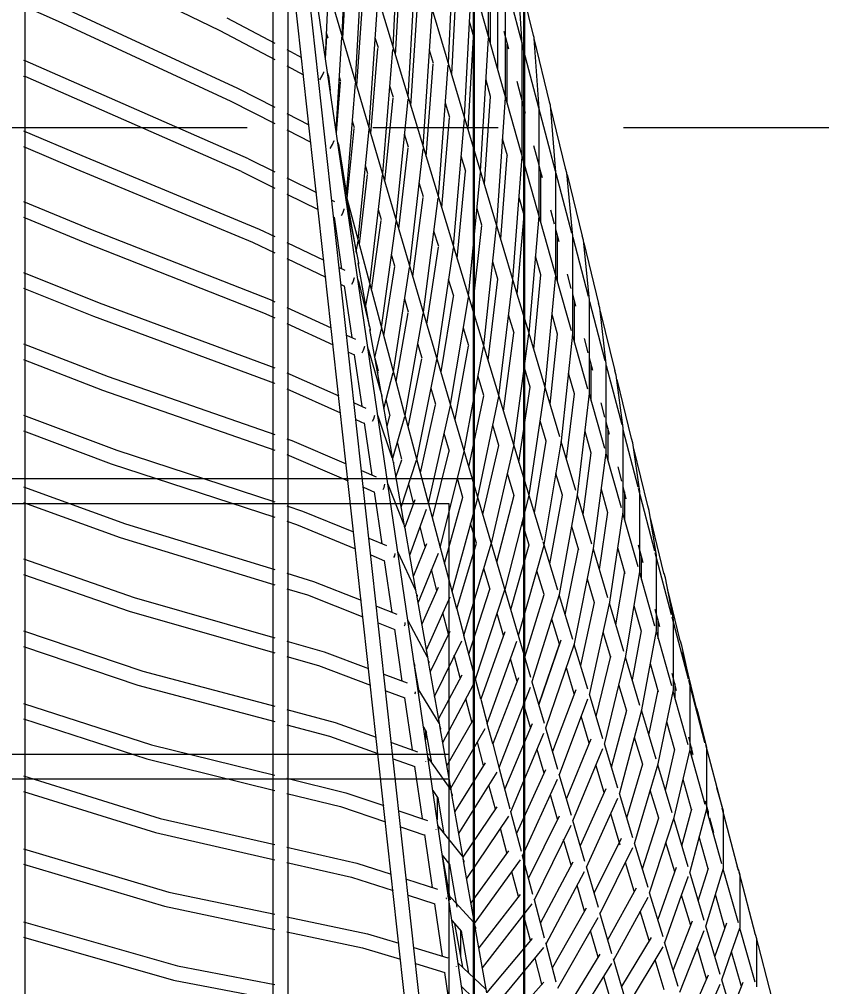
# Model space of a CAD drawing. Header units: millimetres. Extents: x 886808 to 1650903, y -1008069 to 230892.
# Drawn here: x 1048015 to 1049615, y -401996 to -400067 of the extents above; entities that cross this region are included whole.
import ezdxf

# ---------------------------------------------------------------- set-up
doc = ezdxf.new("R2010")
doc.units = ezdxf.units.MM
doc.linetypes.add('CENTER', pattern=[2, 1.25, -0.25, 0.25, -0.25])
doc.layers.get('0').update_dxf_attribs({"lineweight": 0})
for name, color, linetype, lineweight in [('03- Net Cua- 153', 153, 'Continuous', 9), ('8l NET TO', 8, 'Continuous', 9), ('A-Wall', 113, 'Continuous', 30), ('A_Dim', 8, 'Continuous', 5)]:
    doc.layers.add(name, color=color, linetype=linetype, lineweight=lineweight)
doc.styles.add('TIÊU ĐỀ', font='arial.ttf', dxfattribs={"height": 230})
doc.dimstyles.new('1-100', dxfattribs={"dimtxt": 230, "dimasz": 150, "dimexe": 150, "dimexo": 300, "dimgap": 90, "dimtad": 1, "dimdec": 0, "dimrnd": 5, "dimzin": 0, "dimtxsty": 'TIÊU ĐỀ', "dimblk": 'ARCHTICK', "dimcen": 100, "dimdle": 120, "dimclrd": 256, "dimclre": 256, "dimclrt": 2, "dimadec": 0, "dimazin": 0, "dimtfac": 1, "dimtdec": 0, "dimtix": 1, "dimtmove": 1, "dimatfit": 3, "dimldrblk": 'OPEN30', "dimfxl": 900, "dimtolj": 1, "dimtzin": 0, "dimlwd": 13, "dimlwe": 13, "dimarcsym": 1})

# ---------------------------------------------------------------- blocks, each defined once
blk = doc.blocks.new('A$C41046D4A')
at = {"transparency": 33554636}
for p, q in [((7878.8, 6853.3), (8346.3, 5066)), ((8417, 4592.6), (7878.7, 6503.6)), ((8336.6, 4567.8), (7878.7, 6103.8)), ((8387.5, 4075.9), (7878.7, 5753.9)), ((8479.1, 1451.8), (7879.1, 5551.6)), ((8329.2, 1453), (7881.1, 5535.3)), ((8363.5, 3803), (7908.1, 5353.5)), ((7987.2, 5084.3), (7998.9, 5352.1)), ((8089, 5060.2), (8102.7, 5346.2)), ((7850, 1758), (7850, 5323.7)), ((8199.2, 5028.8), (8212.3, 5314.4)), ((8279.4, 5081.2), (8279.5, 5319.1)), ((7355, 1984.3), (7355, 5281.4)), ((8222.2, 2162.5), (7880, 5280.6)), ((7880, 1464), (7880, 5274)), ((7403.5, 5258.9), (7743.3, 5093.4)), ((7989, 5078.3), (7998.9, 5255.1)), ((8014.2, 4992.5), (8028.8, 5253.1)), ((8093.8, 5044.5), (8104.8, 5241.1)), ((8119.1, 4961.1), (8134.7, 5239)), ((8346.5, 5065.5), (8337.2, 5213.8)), ((8368.7, 5083.2), (8337.2, 5213.1)), ((8205.8, 5006.5), (8215.9, 5198.2)), ((8231.3, 4921), (8245.8, 5196.2)), ((8283, 5068.7), (8283, 5193.2)), ((8312.9, 4962.2), (8313, 5191.7)), ((7954.1, 5039.4), (7960.2, 5172.4)), ((8297.9, 5015.4), (8298, 5189.7)), ((8016.9, 4983.2), (8028.8, 5156.1)), ((8041.2, 4900.5), (8058.7, 5154.2)), ((7352.1, 5142.9), (7421.1, 5111.8)), ((7433.8, 5137.8), (7779, 4978.2)), ((8124.5, 4943.2), (8136.9, 5133.8)), ((7757.4, 5118.7), (7852.9, 5068.2)), ((8149.2, 4861.8), (8166.8, 5131.7)), ((7421.1, 5111.8), (7765.1, 4952.7)), ((8250, 5080.5), (8241.3, 5111.1)), ((7743.3, 5093.4), (7852.9, 5035.5)), ((7954.4, 5037.7), (7957.1, 5082)), ((7959.2, 5078.2), (7956.3, 5088.2)), ((7957.1, 5082), (7957.1, 5082)), ((7975.4, 4893.8), (7987, 5080.4)), ((8059.6, 5058.8), (8053.5, 5078.9)), ((8238.5, 4897), (8249.4, 5079.9)), ((8249.4, 5079.9), (8249.4, 5079.9)), ((8263.5, 4813.1), (8279.3, 5078)), ((8319.4, 5056), (8310.2, 5091.5)), ((8370, 5079.2), (8368.7, 5083.2)), ((8369.3, 5080.9), (8368.7, 5083.2)), ((8370.1, 5077.5), (8370, 5079.2)), ((8380, 4938.1), (8370.1, 5077.5)), ((8401.3, 4948.7), (8370.1, 5077.5)), ((7877.1, 5055.4), (7906.4, 5039.9)), ((8044.8, 4888.2), (8058.8, 5057.2)), ((8058.8, 5057.2), (8058.9, 5057.3)), ((8068.2, 4808.5), (8088.7, 5055.3)), ((8316.5, 5065.8), (8316.5, 5065.9)), ((8316.5, 4949.7), (8316.5, 5065.8)), ((8346.5, 5065.5), (8346.3, 5066)), ((8346.5, 5065.4), (8346.5, 5065.5)), ((8412.5, 4812.9), (8346.5, 5065.4)), ((8346.5, 4843.2), (8346.5, 5064.4)), ((8169.8, 5027.6), (8161.8, 5054.4)), ((7352.1, 5034.3), (7355, 5033)), ((7800.6, 4837.6), (7355, 5033)), ((7877.1, 5022.7), (7910.2, 5005.2)), ((8155.2, 4841.9), (8169.1, 5026.5)), ((8169.1, 5026.5), (8169.1, 5026.5)), ((8179.3, 4762.5), (8198.9, 5024.5)), ((7352.1, 5002.6), (7355, 5001.4)), ((7786.9, 4812), (7355, 5001.4)), ((7942.7, 4995), (7947.3, 5002.7)), ((7947.3, 5002.7), (7950.8, 5010.6)), ((7950.8, 5010.6), (7950.9, 5010.9)), ((7960.2, 5003.2), (7958.8, 5007.4)), ((7959.6, 5001.6), (7960.2, 5003.2)), ((7960.2, 5003.2), (7963.7, 4973.7)), ((7984.7, 4991.5), (7982.1, 5000.6)), ((7779, 4978.2), (7852.9, 4940.3)), ((7942.7, 4994.9), (7942.7, 4995)), ((7976, 4889.5), (7984, 4990.1)), ((7984, 4990.1), (7984, 4990.1)), ((7996.1, 4764.7), (8013.9, 4988.5)), ((8089.6, 4959.8), (8082.7, 4982.7)), ((8283.4, 4961.9), (8274.3, 4994.1)), ((8353, 4927.9), (8336.3, 4991.7)), ((8271.2, 4787.3), (8282.9, 4961.6)), ((8295.7, 4705.2), (8312.8, 4959.8)), ((7765.1, 4952.7), (7852.9, 4907.7)), ((8072.7, 4793), (8088.9, 4958.3)), ((8095.3, 4716.3), (8118.7, 4956.4)), ((8201.8, 4920.1), (8193.3, 4948.8)), ((8402.8, 4944.5), (8400.9, 4950.7)), ((8413.5, 4810.7), (8402.8, 4944.5)), ((8433.4, 4816.5), (8403, 4941.7)), ((7877.1, 4927.8), (7921.2, 4905.3)), ((8350, 4830.6), (8350, 4938.4)), ((8380, 4937.3), (8380, 4938.1)), ((8380, 4724.6), (8380, 4937.1)), ((8011.7, 4899.6), (8007.9, 4912.6)), ((8186, 4740.4), (8201.2, 4919.2)), ((8209.4, 4663.1), (8231.1, 4917.3)), ((7352.1, 4893.5), (7468.5, 4844)), ((7877.1, 4895.3), (7925, 4870.7)), ((7997.4, 4758.6), (8011, 4898.2)), ((8019.4, 4676.1), (8040.9, 4896.5)), ((8119.7, 4860.8), (8111.9, 4886.4)), ((7963.4, 4858.2), (7967.9, 4865.9)), ((7967.9, 4865.9), (7971.2, 4873.9)), ((7971.2, 4873.9), (7971.3, 4874.3)), ((7980.2, 4866.5), (7978.8, 4870.9)), ((7979.6, 4864.9), (7980.2, 4866.5)), ((7980.2, 4866.5), (7996.5, 4762.2)), ((8316.8, 4843.3), (8307.3, 4877.1)), ((8380, 4824.6), (8369.8, 4863.5)), ((7352.1, 4861.9), (7456.4, 4817.6)), ((7468.5, 4844), (7822.2, 4697.1)), ((8100.7, 4697.9), (8119, 4859.4)), ((8122.4, 4624.1), (8148.8, 4857.6)), ((8233.9, 4812.5), (8224.8, 4843.1)), ((8303.9, 4677.6), (8316.5, 4843.3)), ((7800.6, 4837.6), (7852.9, 4811.7)), ((8038.7, 4807.7), (8033.8, 4824.3)), ((8327.8, 4597.3), (8346.4, 4841.6)), ((8383.5, 4811), (8380, 4824.6)), ((7456.4, 4817.6), (7808.7, 4671.3)), ((7786.9, 4812), (7852.9, 4779.2)), ((8021.8, 4667), (8038, 4806.3)), ((8042.8, 4588.5), (8067.8, 4804.6)), ((8216.8, 4638.9), (8233.4, 4811.9)), ((8239.6, 4563.7), (8263.3, 4810)), ((8383.5, 4711.6), (8383.5, 4811)), ((8386.5, 4799.7), (8383.5, 4811)), ((8413.5, 4606.3), (8413.5, 4810.7)), ((8413.5, 4809.2), (8444.7, 4689.9)), ((8435.6, 4809.8), (8433, 4818.3)), ((8447, 4683.3), (8435.6, 4809.8)), ((8436, 4805.9), (8465.7, 4683.4)), ((7877.1, 4799.6), (7936, 4770.4)), ((8149.7, 4761.7), (8141.1, 4789.9)), ((7877.1, 4767.2), (7939.8, 4736.1)), ((7352.1, 4752.3), (7485.8, 4697.1)), ((7966.9, 4755.1), (7966.4, 4758.2)), ((7966.8, 4755.1), (7972.3, 4752.4)), ((8016.3, 4648), (7996.2, 4762.2)), ((7996.5, 4762.2), (7996.5, 4760.1)), ((7996.5, 4761.8), (7996.5, 4762.1)), ((7997.4, 4758.6), (7996.5, 4761.8)), ((8094.9, 4393.2), (7997.4, 4758.6)), ((8128.6, 4602.8), (8149.1, 4760.5)), ((8149.4, 4531.9), (8178.9, 4758.7)), ((8350.1, 4725.2), (8340.2, 4760.2)), ((7985.9, 4724.5), (7988.6, 4729.1)), ((7988.6, 4729.1), (7991.6, 4737.3)), ((7991.6, 4737.3), (7991.6, 4737.6)), ((8000.2, 4729.8), (7998.8, 4734.3)), ((7999.6, 4728.2), (8000.2, 4729.8)), ((8000.2, 4729.8), (8019.9, 4629.7)), ((8065.7, 4715.7), (8059.8, 4735.7)), ((8266, 4704.9), (8256.3, 4737.5)), ((8410.8, 4706.9), (8403.3, 4735.3)), ((7352.1, 4720.8), (7355, 4719.6)), ((7355, 4719.6), (7474, 4670.5)), ((7970.5, 4720.8), (7971.8, 4720.2)), ((7986.9, 4618), (7971.9, 4720.8)), ((8046.2, 4575.6), (8065, 4714.4)), ((8066.1, 4500.9), (8094.9, 4712.7)), ((8336.6, 4567.8), (8350, 4725)), ((8350.2, 4724.7), (8350.1, 4725.2)), ((8360, 4489.5), (8379.9, 4723.4)), ((8380, 4724.2), (8380, 4724.6)), ((7485.8, 4697.1), (7843.8, 4556.6)), ((7822.2, 4697.1), (7852.9, 4682.4)), ((8179.8, 4662.6), (8170.4, 4693.4)), ((8247.5, 4537.4), (8265.6, 4704.6)), ((8269.7, 4464.3), (8295.4, 4702.8)), ((8420, 4671.6), (8413.5, 4696.4)), ((7474, 4670.5), (7830.5, 4530.5)), ((7808.7, 4671.3), (7852.9, 4650.1)), ((7877.1, 4670.7), (7950.8, 4635.4)), ((8015.6, 4652), (8019.1, 4673.5)), ((8417, 4592.6), (8417, 4683)), ((8447.1, 4487.9), (8447, 4683.3)), ((8447, 4681.1), (8477.8, 4563.5)), ((8465.7, 4683.9), (8465.5, 4684.1)), ((8468.4, 4675.1), (8465.7, 4683.9)), ((8480.5, 4555.9), (8468.4, 4675.1)), ((8469, 4669.9), (8498.3, 4548.9)), ((8156.5, 4507.7), (8179.3, 4661.6)), ((8176.6, 4439.6), (8209.1, 4659.9)), ((7877.1, 4638.4), (7954.6, 4601.2)), ((8092.7, 4623.7), (8085.9, 4646.9)), ((8297.9, 4597.7), (8287.8, 4631.8)), ((8383.5, 4606.4), (8373.1, 4643.4)), ((7981.5, 4620.6), (7992.9, 4615.2)), ((8041.8, 4503.1), (8019.5, 4629.7)), ((8019.9, 4629.7), (8019.9, 4627.6)), ((8070.6, 4484.3), (8092.1, 4622.4)), ((8089.5, 4413.2), (8121.9, 4620.8)), ((7352.1, 4610.7), (7503.2, 4550.2)), ((8006.5, 4587.5), (8009.3, 4592.4)), ((8009.3, 4592.4), (8012, 4600.6)), ((8012, 4600.6), (8012, 4600.8)), ((8020.2, 4593.2), (8018.8, 4597.6)), ((8019.6, 4591.5), (8020.2, 4593.2)), ((8020.2, 4593.2), (8043.2, 4497.2)), ((8209.8, 4563.7), (8199.7, 4596.7)), ((8278.3, 4435.8), (8297.8, 4597.3)), ((8298, 4597.3), (8297.9, 4597.7)), ((8299.9, 4364.9), (8327.6, 4595.6)), ((8369.4, 4457.9), (8383.5, 4606.4)), ((8383.6, 4606.1), (8383.5, 4606.4)), ((8392.2, 4382.2), (8413.4, 4605.2)), ((8413.5, 4605.4), (8413.5, 4606.3)), ((8444, 4496.8), (8417, 4592.6)), ((8444.3, 4578.7), (8436.9, 4607.1)), ((7352.1, 4579.2), (7491.7, 4523.4)), ((7985.3, 4586.5), (7992, 4583.2)), ((8007, 4481), (7991.9, 4584.1)), ((8034.4, 4544.9), (8042.4, 4586)), ((7843.8, 4556.6), (7852.9, 4552.4)), ((8119.8, 4531.7), (8112.1, 4557.8)), ((8184.5, 4412.6), (8209.4, 4562.7)), ((8203.7, 4347.3), (8239.2, 4561)), ((8209.7, 4563.6), (8209.8, 4563.7)), ((8209.8, 4563.4), (8209.7, 4563.6)), ((8356.8, 4500.2), (8336.6, 4567.8)), ((8453.5, 4543.5), (8447, 4568.2)), ((8450.6, 4473.7), (8450.5, 4555.3)), ((8480.6, 4369.6), (8480.5, 4555.9)), ((7503.2, 4550.2), (7852.9, 4420.7)), ((7877.1, 4541.2), (7965.7, 4500.1)), ((8480.5, 4553), (8511.3, 4435.4)), ((8498.5, 4549.2), (8498.1, 4549.6)), ((8501.2, 4540.4), (8498.5, 4549.2)), ((8514, 4428.4), (8501.2, 4540.4)), ((7491.7, 4523.4), (7852.4, 4389.8)), ((7830.5, 4530.5), (7852.9, 4520.2)), ((8094.9, 4393.2), (8119.2, 4530.5)), ((8112.9, 4325.4), (8149, 4528.9)), ((8330.1, 4489.7), (8319.3, 4526.1)), ((8417, 4487.5), (8406, 4526.7)), ((8502, 4533.6), (8530.9, 4414.3)), ((7877.1, 4508.9), (7969.4, 4466.2)), ((8065.6, 4368.1), (8042.8, 4497.3)), ((8043.2, 4497.2), (8043.2, 4495.1)), ((8052.7, 4441), (8065.7, 4498.5)), ((8239.9, 4464.3), (8229.1, 4500)), ((8360, 4489.5), (8356.8, 4500.2)), ((8444.3, 4496), (8444, 4496.8)), ((8444.5, 4495.3), (8444.3, 4496)), ((7996.3, 4485.9), (8014, 4477.7)), ((8309.1, 4334.3), (8330, 4490)), ((8330, 4265.5), (8359.8, 4488.4)), ((8360, 4489.4), (8360, 4489.5)), ((8421.5, 4283.1), (8360, 4489.4)), ((8402.1, 4348), (8417, 4487.5)), ((8424.4, 4274.9), (8447.1, 4487.9)), ((8477.5, 4377.9), (8446.9, 4486.6)), ((8477.8, 4450.6), (8470.4, 4479)), ((7352.1, 4468.5), (7520.5, 4403.3)), ((8030, 4455.6), (8032.4, 4463.9)), ((8032.4, 4463.9), (8032.4, 4464)), ((8040.2, 4456.5), (8038.8, 4460.9)), ((8146.8, 4439.6), (8138.3, 4468.6)), ((8212.4, 4317.6), (8239.6, 4463.8)), ((8230.8, 4255), (8269.4, 4462.2)), ((8000, 4452), (8012.1, 4446.4)), ((8027, 4343.9), (8012, 4446.8)), ((8027.3, 4450.8), (8030, 4455.6)), ((8039.6, 4454.9), (8040.2, 4456.5)), ((8040.2, 4456.5), (8066.5, 4364.7)), ((8059.8, 4413.7), (8053, 4439.2)), ((8119.1, 4302.2), (8146.4, 4438.6)), ((8487, 4415.4), (8480.6, 4440.1)), ((7352.1, 4437.2), (7509.4, 4376.3)), ((8136.3, 4237.7), (8176.1, 4437)), ((8362.2, 4382.1), (8350.8, 4420.5)), ((8484, 4354.8), (8484, 4427.9)), ((8514.1, 4251.3), (8514, 4428.4)), ((8514, 4425), (8544.7, 4307.5)), ((7520.5, 4403.3), (7852.9, 4287.5)), ((7877.1, 4410.8), (7980.5, 4364.7)), ((8058.4, 4408.8), (8059.3, 4412.4)), ((8070.6, 4339.6), (8089.1, 4411)), ((8270, 4365.1), (8258.4, 4403.3)), ((8450.4, 4368.8), (8438.8, 4410.2)), ((8531.3, 4414.5), (8530.8, 4415.1)), ((8534, 4405.7), (8531.3, 4414.5)), ((8547.5, 4301), (8534, 4405.7)), ((7852.4, 4389.8), (7852.9, 4389.6)), ((8112.6, 4326.8), (8094.9, 4393.2)), ((8339.9, 4232.7), (8362.2, 4382.3)), ((8360.2, 4166.6), (8392.1, 4381.2)), ((8392.1, 4381.7), (8392.2, 4382.2)), ((8535.1, 4397.1), (8563.6, 4279.8)), ((7509.4, 4376.3), (7852.9, 4256.5)), ((7877.1, 4378.7), (7984.2, 4330.9)), ((8089.1, 4234.6), (8066.2, 4364.8)), ((8066.5, 4364.7), (8066.5, 4362.6)), ((8173.9, 4347.5), (8164.6, 4379.2)), ((8240.2, 4222.7), (8269.8, 4364.9)), ((8257.9, 4162.7), (8299.6, 4363.4)), ((8434.9, 4238.1), (8450.4, 4368.8)), ((8450.4, 4368.8), (8450.5, 4369.1)), ((8456.6, 4167.6), (8480.6, 4369.6)), ((8510.8, 4259.8), (8480.4, 4367.8)), ((8011.1, 4351), (8034.8, 4340.4)), ((8083.4, 4325.5), (8075, 4356.8)), ((8143.3, 4211.4), (8173.5, 4346.7)), ((8159.7, 4149.9), (8203.3, 4345.2)), ((8511.3, 4322.5), (8503.9, 4350.9)), ((7352.1, 4326), (7537.9, 4256.4)), ((8050.7, 4318.9), (8052.6, 4326.4)), ((8058.7, 4324.6), (8086.7, 4242)), ((8060.2, 4319.8), (8058.8, 4324.1)), ((8076.8, 4304.5), (8082.7, 4324.9)), ((8088.1, 4240.4), (8112.5, 4323.6)), ((8112.9, 4325.4), (8112.6, 4326.8)), ((8215.7, 3940), (8112.9, 4325.4)), ((8014.8, 4317.3), (8032.1, 4309.6)), ((8047.1, 4206.8), (8031.9, 4310.6)), ((8048.2, 4314.3), (8050.7, 4318.9)), ((8059.6, 4318.3), (8060.2, 4319.8)), ((8300, 4266), (8287.8, 4306.5)), ((8394.3, 4274.5), (8382.2, 4315)), ((8520.5, 4287.5), (8514.1, 4312)), ((7352.1, 4294.7), (7527, 4229.2)), ((8201.3, 4254), (8190.9, 4289.6)), ((8483.9, 4250.2), (8471.6, 4293.8)), ((8517.5, 4236), (8517.5, 4300.5)), ((8547.6, 4133), (8547.5, 4301)), ((8577.5, 4182.3), (8547.5, 4297)), ((7877.1, 4279), (7887, 4275.6)), ((7887, 4275.6), (7995.4, 4229)), ((8106.6, 4238.4), (8097.5, 4272.5)), ((8268.1, 4127.8), (8300, 4266)), ((8285, 4070.4), (8329.8, 4264.5)), ((8300, 4266), (8300, 4266)), ((8300.1, 4265.9), (8300, 4266)), ((8370.7, 4131.1), (8394.3, 4274.5)), ((8390.4, 4067.6), (8424.4, 4274.9)), ((8453.4, 4176), (8424.2, 4273.9)), ((8564, 4279.8), (8563.4, 4280.4)), ((8566.8, 4271), (8564, 4279.8)), ((8580.9, 4173.6), (8566.8, 4271)), ((7537.9, 4256.4), (7852.9, 4153.3)), ((7877.1, 4247.8), (7999.1, 4195.5)), ((8167.5, 4120.8), (8200.6, 4254.8)), ((8183.1, 4062.2), (8230.4, 4253.3)), ((8467.7, 4128.1), (8484, 4250.8)), ((8488.8, 4060.3), (8514.1, 4251.3)), ((8544.1, 4141.6), (8513.8, 4249.1)), ((8568.4, 4260), (8596.2, 4145.2)), ((7527, 4229.2), (7852.9, 4122.5)), ((8089.9, 4232.2), (8089, 4234.9)), ((8112.5, 4101.5), (8089.5, 4232.3)), ((8089.9, 4232.2), (8089.9, 4230)), ((8094.7, 4202.6), (8106.2, 4237.4)), ((8105.2, 4143), (8135.9, 4236.1)), ((8025.9, 4215.9), (8055.5, 4203.2)), ((8330.5, 4165.4), (8317.1, 4209.7)), ((8426.4, 4166.9), (8413.7, 4209.5)), ((8544.8, 4194.5), (8537.4, 4222.9)), ((8071.4, 4182.2), (8072.7, 4188.4)), ((8078.6, 4188.7), (8110, 4109.5)), ((8080.1, 4183.1), (8078.8, 4187.3)), ((8129.9, 4151.2), (8120, 4188)), ((8228.3, 4162.2), (8217.2, 4199.9)), ((7352.1, 4183), (7555.2, 4109.5)), ((8029.6, 4182.4), (8052.1, 4172.7)), ((8067.2, 4069.8), (8052.1, 4173.1)), ((8069.1, 4178), (8071.4, 4182.2)), ((8079.6, 4181.7), (8080.1, 4183.1)), ((8420.6, 3968.7), (8456.6, 4167.6)), ((8517.3, 4131.5), (8504.3, 4177.6)), ((8553.9, 4159.6), (8547.5, 4184)), ((8551, 4117.2), (8550.9, 4173.1)), ((8610.8, 4054.9), (8578.2, 4179.6)), ((8581, 4014.6), (8580.9, 4173.6)), ((7352.1, 4151.8), (7544.7, 4082.1)), ((8132.1, 4157.2), (8112.2, 4103.1)), ((8191.6, 4030.3), (8227.8, 4162.9)), ((8206.5, 3974.4), (8257.6, 4161.5)), ((8295.9, 4033), (8330.1, 4166.8)), ((8312.2, 3978.5), (8360, 4165.7)), ((8360.1, 4166.2), (8360.2, 4166.6)), ((8401.5, 4029.6), (8426.4, 4166.9)), ((8426.4, 4166.9), (8426.4, 4167.1)), ((8485.4, 4068.8), (8456.4, 4166.2)), ((7877.1, 4145.3), (7908.6, 4135)), ((7908.6, 4135), (8010.3, 4093.2)), ((8122.2, 4046.7), (8155.8, 4138.6)), ((8500.5, 4018.1), (8517.4, 4132.5)), ((8520.9, 3952.9), (8547.6, 4133)), ((8577.4, 4023.5), (8547.2, 4130.5)), ((8596.8, 4145.1), (8596.1, 4145.7)), ((8599.5, 4136.3), (8596.8, 4145.1)), ((8614.3, 4046.1), (8599.5, 4136.3)), ((7877.1, 4114.5), (7896.2, 4108.3)), ((8255, 4071.1), (8243.6, 4110.2)), ((8360.5, 4066.6), (8346.5, 4112.8)), ((8628.8, 4011), (8601.9, 4121.7)), ((7555.2, 4109.5), (7852.9, 4018.2)), ((7896.2, 4108.3), (8014, 4059.8)), ((8113.2, 4099.7), (8112.3, 4102.5)), ((8135.8, 3969.5), (8112.8, 4099.8)), ((8113.2, 4099.7), (8113.2, 4097.4)), ((8153.1, 4063.9), (8142.7, 4103.2)), ((8459.2, 4056.7), (8445.1, 4104.1)), ((7544.7, 4082.1), (7852.9, 3987.6)), ((8040.8, 4080.6), (8076.1, 4066.1)), ((8417.4, 3977.2), (8388.3, 4073.3)), ((8098.5, 4052.6), (8133.3, 3976.9)), ((8155.5, 4069.8), (8129.4, 4005.4)), ((8215.7, 3940), (8255, 4071)), ((8230, 3886.9), (8284.7, 4069.6)), ((8285, 4070.4), (8285, 4070.4)), ((8323.8, 3938.3), (8360.2, 4067.5)), ((8339.3, 3886.6), (8390.2, 4066.9)), ((8390.2, 4067), (8390.4, 4067.6)), ((8432.3, 3928.2), (8458.6, 4059.8)), ((8450.7, 3869.8), (8488.8, 4060.3)), ((8517.3, 3961.7), (8488.4, 4058.6)), ((8551.7, 4009.5), (8537, 4061.6)), ((8587.4, 4031.8), (8578.3, 4066.6)), ((8644.1, 3927.6), (8611.6, 4051.8)), ((7352.1, 4039.6), (7572.6, 3962.6)), ((8044.5, 4047.3), (8072.1, 4035.9)), ((8087.2, 3932.7), (8072.1, 4036.2)), ((8090.2, 4042), (8092.1, 4045.5)), ((8092.1, 4045.5), (8092.9, 4050.4)), ((8100.1, 4046.5), (8098.8, 4050.5)), ((8099.6, 4045.1), (8100.1, 4046.5)), ((8138.9, 3951.7), (8179.2, 4051.1)), ((8584.4, 3998.6), (8584.3, 4045.8)), ((8614.4, 3896.3), (8614.3, 4046.1)), ((8176.4, 3976.7), (8165.3, 4018.2)), ((8282.2, 3978.7), (8270, 4020.3)), ((8390.3, 3968.4), (8375.8, 4016)), ((8533.3, 3908.1), (8550.9, 4014.2)), ((8553.1, 3845.6), (8581, 4014.6)), ((7352.1, 4008.4), (7562.4, 3935)), ((7877.1, 4010.8), (7930.2, 3994.5)), ((7930.2, 3994.5), (8025.3, 3957.1)), ((8490.5, 3951.7), (8476.5, 3998.8)), ((8610.7, 3905.3), (8580.6, 4012)), ((8629.5, 4010.4), (8628.8, 4011)), ((8628.9, 4010.5), (8628.8, 4011)), ((8632.2, 4001.6), (8629.5, 4010.4)), ((8647.7, 3918.7), (8632.2, 4001.6)), ((7877.1, 3980.1), (7918.2, 3967.6)), ((8178.9, 3982.3), (8146.4, 3909.2)), ((8239.8, 3849.8), (8282.1, 3978.9)), ((8253.4, 3799.4), (8311.9, 3977.7)), ((8312.1, 3978.2), (8312.2, 3978.5)), ((8661.5, 3875.9), (8636.2, 3980.4)), ((7572.6, 3962.6), (7852.9, 3882.3)), ((7918.2, 3967.6), (8028.9, 3923.9)), ((8136.6, 3967.2), (8135.6, 3970.1)), ((8159.3, 3835.9), (8136.2, 3967.3)), ((8136.6, 3967.2), (8136.6, 3964.8)), ((8155.4, 3857.8), (8202.6, 3963.7)), ((8351.5, 3843.7), (8390.3, 3968.4)), ((8366.5, 3794.7), (8420.6, 3968.7)), ((8390.3, 3968.4), (8390.3, 3968.4)), ((8447.4, 3878.5), (8420.3, 3967.8)), ((8055.7, 3945.1), (8096.5, 3929)), ((8215.7, 3940), (8229.9, 3886.8)), ((8463, 3826.7), (8490.7, 3952.5)), ((8480.9, 3770.9), (8520.9, 3952.9)), ((8549.3, 3854.5), (8520.5, 3951)), ((8584, 3894.6), (8569.6, 3945.7)), ((8620.7, 3904.2), (8611.7, 3938.8)), ((7562.4, 3935), (7852.9, 3851.8)), ((8199.7, 3889.4), (8188.4, 3931.7)), ((8309.1, 3886.9), (8296.4, 3930.4)), ((8420.4, 3869.2), (8405.2, 3919.2)), ((8617.7, 3880.1), (8617.7, 3918.4)), ((8645, 3924.2), (8677.4, 3800.2)), ((8647.8, 3778), (8647.7, 3918.7)), ((8059.3, 3912), (8092.2, 3899)), ((8107.3, 3795.6), (8092.1, 3899.3)), ((8111.4, 3906.2), (8112.8, 3908.9)), ((8112.8, 3908.9), (8113.2, 3912.3)), ((8118.5, 3916.3), (8156.7, 3844.4)), ((8120.1, 3909.8), (8118.9, 3913.6)), ((8119.6, 3908.5), (8120.1, 3909.8)), ((7352.1, 3895.7), (7589.9, 3815.7)), ((8202.3, 3894.8), (8163.1, 3814.3)), ((8229.9, 3886.8), (8230, 3886.9)), ((8229.9, 3886.7), (8229.9, 3886.8)), ((8263.7, 3759.9), (8229.9, 3886.7)), ((8311.7, 3894.2), (8263.7, 3759.9)), ((8339.1, 3886), (8339.3, 3886.6)), ((8523.1, 3842.5), (8507.9, 3893.6)), ((8566.1, 3798), (8584.3, 3895.9)), ((8585.1, 3738.3), (8614.4, 3896.3)), ((8613.9, 3893.6), (8644, 3787)), ((7352.1, 3864.6), (7580.1, 3787.9)), ((7877.1, 3875.4), (7951.8, 3854)), ((8171.8, 3764.9), (8226, 3876.2)), ((8276.7, 3711.2), (8335.5, 3875.6)), ((8423.1, 3877.3), (8379.3, 3749.1)), ((8379.3, 3749.2), (8420.4, 3869.5)), ((8393.6, 3702.7), (8450.7, 3869.8)), ((8477.3, 3779.7), (8450.3, 3868.6)), ((8662.2, 3875.7), (8661.4, 3876.3)), ((8664.9, 3866.9), (8662.2, 3875.7)), ((8681, 3791.3), (8664.9, 3866.9)), ((7877.1, 3844.8), (7940.1, 3826.8)), ((7951.8, 3854), (8040.2, 3820.8)), ((8222.9, 3802.1), (8210.8, 3847.6)), ((8336.1, 3795.2), (8322.8, 3840.4)), ((8493.8, 3725.3), (8522.8, 3845.2)), ((8511, 3672), (8553.1, 3845.6)), ((8581.2, 3747.3), (8552.6, 3843.5)), ((8710.6, 3673.4), (8666.7, 3854.4)), ((7940.1, 3826.8), (8043.8, 3787.8)), ((8140.9, 3775.9), (8129.8, 3838.8)), ((8130.8, 3832.2), (8131.2, 3830.8)), ((8131.3, 3828.8), (8132.4, 3826.7)), ((8159.9, 3834.7), (8159, 3837.8)), ((8182.5, 3704.3), (8159.5, 3834.8)), ((8159.9, 3834.7), (8159.9, 3832.2)), ((8450.3, 3770.5), (8434.5, 3822.4)), ((8618.1, 3773.8), (8602.2, 3830.2)), ((7589.9, 3815.7), (7852.9, 3745.6)), ((8070.6, 3809.4), (8116.9, 3792)), ((8225.7, 3807.4), (8179.6, 3720.4)), ((8338.8, 3802.3), (8287.6, 3670.4)), ((8654.1, 3776.7), (8645.1, 3811.1)), ((7580.1, 3787.9), (7852.9, 3715.2)), ((8188, 3673), (8249.4, 3788.8)), ((8253.3, 3799), (8253.4, 3799.4)), ((8300.2, 3623.1), (8362.6, 3783.8)), ((8366.2, 3793.9), (8366.5, 3794.7)), ((8390.5, 3711.3), (8366.2, 3793.9)), ((8555, 3735.6), (8539.2, 3788.4)), ((8651.1, 3761.8), (8651.1, 3791)), ((8710.6, 3673.4), (8678.3, 3796.7)), ((8681.2, 3659.6), (8681, 3791.3)), ((8710.6, 3673.4), (8681.1, 3786.4)), ((8074.2, 3776.5), (8112.2, 3762.2)), ((8127.4, 3658.5), (8112.1, 3762.4)), ((8132.6, 3770.6), (8133.4, 3772.2)), ((8133.4, 3772.2), (8133.6, 3774.1)), ((8138.4, 3780), (8180, 3711.9)), ((8140, 3773.1), (8138.9, 3776.7)), ((8139.6, 3771.9), (8140, 3773.1)), ((8453.2, 3778.4), (8406.9, 3655.2)), ((8480.4, 3769.6), (8480.9, 3770.9)), ((8507.3, 3680.9), (8480.4, 3769.6)), ((8598.9, 3687.9), (8617.6, 3777.7)), ((8617.2, 3630.9), (8647.8, 3778)), ((8677.3, 3668.7), (8647.3, 3775.3)), ((7352.1, 3751.4), (7607.2, 3668.8)), ((8246.2, 3714.8), (8234.2, 3760.1)), ((8263.7, 3759.9), (8276.7, 3711.3)), ((8363, 3703.4), (8349.2, 3750.3)), ((8420.4, 3609.3), (8477.1, 3760.1)), ((7877.1, 3739.1), (7973.4, 3713.4)), ((8480.2, 3671.9), (8463.9, 3725.6)), ((8524.5, 3624), (8554.9, 3737.9)), ((8541.1, 3573), (8585.1, 3738.3)), ((8613.2, 3640.1), (8584.6, 3736.1)), ((8694.8, 3741), (8694.1, 3741.5)), ((8697.5, 3732.2), (8694.8, 3741)), ((8714.3, 3663.8), (8697.5, 3732.2)), ((7352.1, 3720.3), (7597.8, 3640.8)), ((7877.1, 3708.7), (7962.1, 3686)), ((7973.4, 3713.4), (8055.2, 3684.2)), ((8183.3, 3702.2), (8182.3, 3705.4)), ((8249.1, 3719.9), (8196, 3627.6)), ((8276.7, 3711.2), (8276.7, 3711.3)), ((8287.6, 3670.4), (8276.7, 3711.2)), ((8365.9, 3710.4), (8311.4, 3581)), ((8650.7, 3658.1), (8634.7, 3714.8)), ((7962.1, 3686), (8058.8, 3651.5)), ((8149.5, 3704.4), (8155.7, 3694.2)), ((8153.3, 3698.1), (8153.3, 3678.4)), ((8166.1, 3632.4), (8155.1, 3695.2)), ((8205.8, 3571.7), (8182.8, 3702.3)), ((8183.3, 3702.2), (8183.3, 3699.6)), ((8204, 3581.9), (8272.8, 3701.3)), ((8323.7, 3535.1), (8389.7, 3691.9)), ((8417.4, 3619.5), (8393.2, 3701.8)), ((8393.3, 3701.7), (8393.6, 3702.7)), ((7607.2, 3668.8), (7852.9, 3608)), ((8085.5, 3673.4), (8137.3, 3654.9)), ((8269.5, 3627.6), (8257.1, 3674.1)), ((8287.6, 3670.4), (8300, 3623.9)), ((8483.3, 3679.6), (8434.5, 3561.3)), ((8510.4, 3670.4), (8511, 3672)), ((8537.2, 3582.1), (8510.4, 3670.5)), ((8586.6, 3629.5), (8570.5, 3683.4)), ((8687.4, 3649.4), (8678.5, 3683.6)), ((8710.8, 3672.8), (8710.6, 3673.4)), ((8711.6, 3669.4), (8744.1, 3545.3)), ((8389.9, 3611.8), (8376, 3659.3)), ((8447.6, 3516.8), (8507.1, 3661.3)), ((8631.8, 3577.8), (8651, 3659.4)), ((8649.2, 3523.6), (8681.2, 3659.6)), ((8680.6, 3657.1), (8710.6, 3550.4)), ((8684.4, 3643.6), (8684.3, 3663.6)), ((8714.5, 3541.3), (8714.3, 3663.8)), ((7597.8, 3640.8), (7852.9, 3577.7)), ((8089.1, 3640.7), (8132.2, 3625.3)), ((8153.9, 3635.4), (8154, 3635.6)), ((8154, 3635.6), (8154, 3636.2)), ((8158.4, 3643.5), (8203.3, 3579.3)), ((8160, 3636.4), (8158.9, 3639.8)), ((8159.6, 3635.3), (8160, 3636.4)), ((8272.5, 3632.4), (8212.2, 3535.5)), ((8510, 3573.4), (8493.2, 3628.9)), ((8555.2, 3522.7), (8586.9, 3630.6)), ((8571.1, 3474.1), (8617.2, 3630.9)), ((8645.2, 3532.8), (8616.6, 3628.8)), ((8147.4, 3521.4), (8132.2, 3625.5)), ((8219.9, 3491.5), (8296.2, 3613.9)), ((8300.1, 3623.6), (8300, 3623.9)), ((8300.2, 3623.1), (8300.1, 3623.6)), ((8322.3, 3540.2), (8300.2, 3623.1)), ((8393, 3618.5), (8335.2, 3491.7)), ((8444.4, 3527.7), (8420.3, 3609.7)), ((7352.1, 3606.6), (7624.5, 3521.8)), ((7877.1, 3602), (7994.9, 3572.9)), ((8347.1, 3447.2), (8416.8, 3600.1)), ((8683.9, 3539.9), (8667.1, 3599.7)), ((7352.1, 3575.6), (7615.5, 3493.7)), ((7877.1, 3571.7), (7984.1, 3545.3)), ((7994.9, 3572.9), (8070.2, 3547.5)), ((8168.1, 3577.3), (8179, 3561.7)), ((8206.6, 3569.7), (8205.6, 3573.1)), ((8229.2, 3439.1), (8206.2, 3569.7)), ((8206.6, 3569.7), (8206.6, 3567)), ((8292.8, 3540.3), (8280, 3588)), ((8513.4, 3580.7), (8462.1, 3467.5)), ((8540.5, 3571.3), (8541.1, 3573)), ((8567.2, 3483.2), (8540.5, 3571.4)), ((8618.6, 3522.3), (8601.8, 3578.5)), ((8747.6, 3536.4), (8734.4, 3582.6)), ((8176.6, 3565.1), (8176.6, 3518.8)), ((8191, 3491.2), (8178.5, 3562.4)), ((8416.9, 3520.1), (8402.5, 3568.8)), ((8474.7, 3424.5), (8537.2, 3562.4)), ((8717.6, 3533.9), (8711.8, 3556.2)), ((7984.1, 3545.3), (8073.8, 3515)), ((8100.4, 3537.2), (8157.5, 3517.9)), ((8295.9, 3545), (8228.3, 3444.3)), ((8323.5, 3535.9), (8323.4, 3536.2)), ((8323.7, 3535.1), (8323.5, 3535.9)), ((8344.7, 3456.2), (8323.7, 3535.1)), ((8541.8, 3468.7), (8522.9, 3530.9)), ((8664.7, 3467.5), (8684.3, 3541.1)), ((8681.2, 3416.3), (8714.5, 3541.3)), ((8684.3, 3538.6), (8683.9, 3539.9)), ((8713.8, 3539), (8744, 3432)), ((8717.6, 3525.6), (8717.6, 3536.3)), ((8777.5, 3417.8), (8744.9, 3542.3)), ((8747.7, 3422.9), (8747.6, 3536.4)), ((7624.5, 3521.8), (7852.9, 3469.7)), ((8235.7, 3401.7), (8319.5, 3526.4)), ((8420.1, 3526.6), (8359, 3402.5)), ((8471.3, 3435.8), (8447.3, 3517.8)), ((8585.9, 3421.5), (8618.9, 3523.3)), ((8601.1, 3375.1), (8649.2, 3523.6)), ((8677.2, 3425.4), (8648.5, 3521.6)), ((8728.3, 3493), (8720.7, 3522.2)), ((7615.5, 3493.7), (7852.9, 3439.5)), ((8104, 3504.8), (8152.2, 3488.4)), ((8174.5, 3498.9), (8174.6, 3499)), ((8174.6, 3499), (8174.6, 3499.9)), ((8178.4, 3507.1), (8226.6, 3446.8)), ((8179.9, 3499.8), (8179, 3502.8)), ((8179.6, 3498.7), (8179.9, 3499.8)), ((8316, 3453), (8303, 3501.8)), ((8370.6, 3359.3), (8443.8, 3508.2)), ((8167.5, 3384.2), (8152, 3490.1)), ((8443.8, 3428.5), (8428.7, 3479.9)), ((8543.4, 3481.9), (8489.6, 3373.7)), ((8570.5, 3472.3), (8571.1, 3474.1)), ((8650.5, 3415.2), (8633, 3473.7)), ((8717.4, 3421.2), (8699.4, 3484.9)), ((7352.1, 3461.4), (7641.9, 3374.9)), ((7877.1, 3464.2), (8016.5, 3432.4)), ((8319.3, 3457.5), (8244.2, 3353.7)), ((8501.8, 3332.1), (8567.2, 3463.6)), ((8597.2, 3384.3), (8570.5, 3472.5)), ((8186.9, 3448.4), (8202.3, 3429.1)), ((8203.3, 3359.4), (8187.2, 3448.1)), ((8230, 3437.2), (8228.9, 3440.8)), ((8252.7, 3305.4), (8229.5, 3437.2)), ((8230, 3437.2), (8230, 3434.4)), ((8251.5, 3312.5), (8342.9, 3439)), ((8346.9, 3448.2), (8346.7, 3448.6)), ((8347.1, 3447.2), (8346.9, 3448.2)), ((8367.6, 3370.4), (8347.1, 3447.2)), ((8447.1, 3434.7), (8382.8, 3313.5)), ((7352.1, 3430.5), (7633.2, 3346.6)), ((7877.1, 3434), (8006.1, 3404.6)), ((8016.5, 3432.4), (8085.3, 3410.5)), ((8200, 3432), (8200, 3375)), ((8216.8, 3344.6), (8201.8, 3429.7)), ((8339.3, 3365.8), (8326, 3415.6)), ((8394, 3271.4), (8470.8, 3416.3)), ((8498.3, 3343.9), (8474.3, 3425.6)), ((8569.8, 3376.5), (8552.4, 3433.8)), ((8653.6, 3424), (8616.6, 3320.4)), ((8680.5, 3414.4), (8681.2, 3416.3)), ((8697.5, 3357.2), (8717.5, 3422.9)), ((8713.1, 3308.9), (8747.7, 3422.9)), ((8747.8, 3418.3), (8747.1, 3421)), ((8777.4, 3313.5), (8747.1, 3420.9)), ((8778.1, 3417.7), (8775.3, 3425.9)), ((8780.8, 3408.9), (8778.1, 3417.7)), ((8778.1, 3415.4), (8810.9, 3290.2)), ((8006.1, 3404.6), (8088.8, 3378.2)), ((8115.4, 3400.8), (8177.8, 3381)), ((8664.3, 3368.9), (8677.4, 3405.6)), ((8677.4, 3405.6), (8677.5, 3405.8)), ((8709.2, 3318), (8680.5, 3414.4)), ((8750.8, 3407.8), (8750.8, 3408.9)), ((8780.9, 3304.6), (8780.8, 3408.9)), ((8470.7, 3336.9), (8455.7, 3387.8)), ((8573.4, 3383), (8517.1, 3280.1)), ((7641.9, 3374.9), (7852.9, 3330.7)), ((8118.9, 3368.6), (8172.3, 3351.6)), ((8195, 3362.2), (8195.1, 3362.4)), ((8195.1, 3362.4), (8195.1, 3363.3)), ((8198.3, 3370.6), (8249.9, 3314.2)), ((8199.9, 3363.1), (8199, 3365.9)), ((8199.6, 3362.1), (8199.9, 3363.1)), ((8200.3, 3375.9), (8200, 3375)), ((8342.6, 3370), (8260.1, 3263.7)), ((8370.2, 3360.7), (8370.1, 3361.1)), ((8370.6, 3359.3), (8370.2, 3360.7)), ((8390.9, 3283), (8370.6, 3359.3)), ((8528.9, 3239.9), (8597.2, 3364.8)), ((8600.5, 3373.4), (8601.1, 3375.1)), ((8627.2, 3285.4), (8600.5, 3373.5)), ((8630.5, 3274.4), (8664.3, 3368.9)), ((8682.3, 3308.6), (8664.3, 3368.9)), ((8750.4, 3303.9), (8731.7, 3370.3)), ((7633.2, 3346.6), (7852.9, 3300.6)), ((8187.6, 3247.1), (8172.3, 3351.6)), ((8172.3, 3351.6), (8172.3, 3351.6)), ((8267.1, 3223.8), (8366.2, 3351.5)), ((8474.1, 3342.8), (8470.7, 3336.9)), ((7877.1, 3325.6), (8038.1, 3291.8)), ((8362.6, 3278.5), (8349, 3329.3)), ((8470.7, 3336.9), (8406.5, 3224.5)), ((8417.4, 3183.6), (8497.8, 3324.5)), ((8525.3, 3252), (8501.3, 3333.7)), ((8599.6, 3278.1), (8581.8, 3336.7)), ((7352.1, 3315.7), (7659.2, 3228)), ((8206, 3318), (8225.6, 3296.6)), ((8227.7, 3225.1), (8212, 3311.5)), ((8253.4, 3304.7), (8252.2, 3308.4)), ((8275.9, 3173.9), (8252.8, 3304.7)), ((8253.4, 3304.7), (8253.4, 3301.7)), ((8685.5, 3316.7), (8647.1, 3219.7)), ((8712.4, 3307.2), (8713.1, 3308.9)), ((8741.3, 3210.5), (8712.4, 3307.2)), ((8753.5, 3312.7), (8730.5, 3246.8)), ((8763.9, 3256), (8780.3, 3303)), ((8780.3, 3303), (8780.9, 3304.6)), ((8810.7, 3195), (8780.3, 3303)), ((7352.1, 3284.9), (7650.9, 3199.5)), ((7877.1, 3295.5), (8028.1, 3263.8)), ((8038.1, 3291.8), (8100.3, 3273.2)), ((8223.4, 3299.1), (8223.4, 3246.7)), ((8239.9, 3213.4), (8225.2, 3297.1)), ((8365.9, 3282.6), (8276, 3174.5)), ((8497.6, 3245.3), (8482.3, 3297.3)), ((8603.3, 3284.2), (8544.6, 3186.5)), ((8660.6, 3175.2), (8709.3, 3298.5)), ((8811.2, 3290.3), (8810, 3293.2)), ((8813.9, 3281.4), (8811.2, 3290.3)), ((8811.2, 3288.7), (8844.2, 3162.5)), ((8814, 3186.2), (8813.9, 3281.4)), ((8028.1, 3263.8), (8103.8, 3241.2)), ((8130.4, 3264.2), (8198, 3244)), ((8284, 3137.3), (8389.6, 3264.1)), ((8393.6, 3272.9), (8393.4, 3273.5)), ((8394, 3271.4), (8393.6, 3272.9)), ((8414.2, 3195.5), (8394, 3271.4)), ((8556, 3147.6), (8627.1, 3265.9)), ((8657.2, 3186.3), (8630.4, 3274.7)), ((8714, 3202), (8695.6, 3263.8)), ((8223.6, 3247.5), (8223.4, 3246.7)), ((8385.8, 3191.3), (8372, 3243)), ((8501.1, 3250.9), (8430.2, 3135.6)), ((8552.3, 3160.1), (8528.3, 3241.8)), ((8744.4, 3200.1), (8763.9, 3256)), ((8783.4, 3186.7), (8763.9, 3256)), ((7659.2, 3228), (7852.9, 3190.9)), ((8133.9, 3232.2), (8192.4, 3214.7)), ((8215.5, 3225.7), (8215.6, 3225.9)), ((8215.6, 3225.9), (8215.6, 3226.6)), ((8218.3, 3234), (8273.2, 3181.7)), ((8219.8, 3226.4), (8219.1, 3228.9)), ((8219.5, 3225.5), (8219.8, 3226.4)), ((8440.8, 3095.9), (8524.8, 3232.6)), ((8629.4, 3179.7), (8611.3, 3239.6)), ((8207.6, 3110), (8192.3, 3214.7)), ((8524.5, 3153.7), (8508.9, 3206.7)), ((8717.3, 3209.5), (8677.6, 3119)), ((7650.9, 3199.5), (7852.9, 3160.8)), ((8225.2, 3186.7), (8248.9, 3164.1)), ((8389.3, 3195.1), (8294.5, 3088.8)), ((8690.7, 3076.1), (8741.2, 3191.3)), ((8744.4, 3200.1), (8744.4, 3200.2)), ((8773.3, 3103), (8744.4, 3200.1)), ((8786.6, 3194.5), (8763.2, 3136.9))]:
    blk.add_line(p, q, dxfattribs=at)
blk = doc.blocks.new('_ArchTick')
at = {"color": 0, "linetype": 'ByBlock', "const_width": 0.15}
blk.add_lwpolyline([(-0.5, -0.5), (0.5, 0.5)], dxfattribs=at)
blk = doc.blocks.new('*D734')
at = {"layer": 'A_Dim', "lineweight": 13, "transparency": 16777216}
for p, q in [((1053136.6, -400402.5), (1053136.6, -397562.5)), ((1049221.4, -397682.5), (1053286.6, -397682.5)), ((1053586.6, -400282.5), (1052986.6, -400282.5))]:
    blk.add_line(p, q, dxfattribs=at)
at = {"layer": 'Defpoints', "color": 0, "transparency": 16777216}
for p in [(1048921.4, -397682.5), (1053136.6, -397682.5), (1053886.6, -400282.5)]:
    blk.add_point(p, dxfattribs=at)
at = {"layer": 'A_Dim', "lineweight": 13, "transparency": 16777216, "xscale": 150, "yscale": 150, "zscale": 150}
for p, rotation in [((1053136.6, -397682.5), 90), ((1053136.6, -400282.5), 270)]:
    blk.add_blockref('_ArchTick', p, dxfattribs=dict(at, rotation=rotation))
at = {"layer": 'A_Dim', "color": 2, "transparency": 16777216, "insert": (1052929.2, -398982.5), "char_height": 230, "attachment_point": 5, "rotation": 90, "style": 'TIÊU ĐỀ'}
blk.add_mtext('\\A1;2600', dxfattribs=at)
blk = doc.blocks.new('_Open30')
at = {"color": 0, "linetype": 'ByBlock', "lineweight": -2}
for p, q in [((-1, 0.268), (0, 0)), ((0, 0), (-1, -0.268)), ((0, 0), (-1, 0))]:
    blk.add_line(p, q, dxfattribs=at)

msp = doc.modelspace()

# ---------------------------------------------------------------- linework, layer by layer
at = {"layer": '03- Net Cua- 153', "linetype": 'Continuous', "transparency": 33554636}
for points in [[(1041771.4, -400982.5), (1048921.4, -400982.5), (1048921.4, -404182.5), (1041771.4, -404182.5)], [(1041821.4, -401032.5), (1048871.4, -401032.5), (1048871.4, -404132.5), (1041821.4, -404132.5)], [(1041821.4, -401532.5), (1048871.4, -401532.5), (1048871.4, -401582.5), (1041821.4, -401582.5)]]:
    msp.add_lwpolyline(points, close=True, dxfattribs=at)
at = {"layer": '8l NET TO', "color": 251, "linetype": 'CENTER', "ltscale": 1000, "true_color": 0x636466, "transparency": 33554636}
for p, q in [((1048921.4, -415457.7), (1048921.4, -396873.3)), ((1013219.7, -400282.5), (1057280.6, -400282.5))]:
    msp.add_line(p, q, dxfattribs=at)
at = {"layer": 'A-Wall', "transparency": 33554636}
for points in [[(1049021.4, -407732.5), (1049021.4, -397682.5), (1048921.4, -397682.5), (1048921.4, -412432.5), (1049021.4, -412432.5)], [(1048921.4, -403982.5), (1048921.4, -399782.5), (1027906.4, -399782.5)]]:
    msp.add_lwpolyline(points, dxfattribs=at)

# ---------------------------------------------------------------- block references
at = {"layer": 'A_Dim', "transparency": 33554636}
msp.add_blockref('A$C41046D4A', (1040671.4, -405182.5), dxfattribs=at)

# ---------------------------------------------------------------- dimensions: what is measured, and where the dimension line sits
dim = msp.add_linear_dim(base=(1053136.6, -397682.5), p1=(1053886.6, -400282.5), p2=(1048921.4, -397682.5), angle=90, dimstyle='1-100', dxfattribs=at)
dim.commit()
dim.dimension.update_dxf_attribs({"geometry": '*D734', "text_midpoint": (1052929.2, -398982.5)})

doc.saveas('drawing.dxf')
